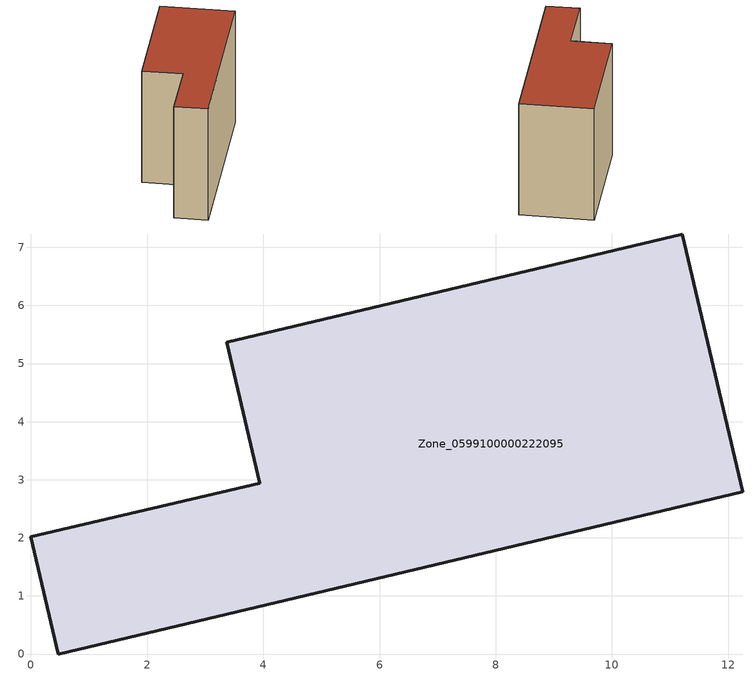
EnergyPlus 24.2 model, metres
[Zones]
Zone_0599100000222095
 floor ground (C_G): 0,2.02 3.94,2.94 3.37,5.37 11.21,7.23 12.25,2.79 0.47,0 z0
 wall outside (C_F): 3.94,2.94 0,2.02 0.47,0 12.25,2.79 11.21,7.23 3.37,5.37 3.94,2.94 z0:7.61
 roof outside (C_R): 11.21,7.23 3.37,5.37 3.94,2.94 0,2.02 0.47,0 12.25,2.79 z7.61
[BUILDING]
Pand.0599100000222095: North Axis=0; Terrain=City; Loads Convergence Tolerance Value=0.04; Temperature Convergence Tolerance Value=0.4; Solar Distribution=FullExterior; Maximum Number of Warmup Days=25; Minimum Number of Warmup Days=1
[Site:Location]
Rotterdam.The.Hague.AP_ZH_NLD Design_Conditions: Latitude=51.96; Longitude=4.45; Time Zone=1; Elevation=-4.5
[SITE:GROUNDTEMPERATURE:BUILDINGSURFACE]
18, 18, 18, 18, 18, 18, 18, 18, 18, 18, 18, 18
[MATERIAL] Thermal Absorptance=0.9; Solar Absorptance=0.7; Visible Absorptance=0.7
Name | Roughness | Thickness | Conductivity | Density | Specific Heat
G.TI.1946 | MediumSmooth | 0.15 | 1 | 540 | 1210
F.TI.1946 | Rough | 0.3 | 0.857143 | 1920 | 840
R.TI.1946 | MediumRough | 0.2 | 0.1 | 1500 | 1000
[CONSTRUCTION]
C_G: G.TI.1946
C_F: F.TI.1946
C_R: R.TI.1946
[ZONE]
Zone_0599100000222095: Type=1; Multiplier=1; Ceiling Height=Autocalculate; Volume=Autocalculate; Floor Area=autocalculate; Part of Total Floor Area=Yes
[ZONEINFILTRATION:DESIGNFLOWRATE]
Infil_Zone_0599100000222095: Zone or ZoneList or Space or SpaceList=Zone_0599100000222095; Schedule=AlwaysOn; Design Flow Rate Calculation Method=Flow/Area; Flow Rate per Floor Area=0.003; Constant Term Coefficient=1; Temperature Term Coefficient=0; Velocity Term Coefficient=0; Velocity Squared Term Coefficient=0
[HVACTEMPLATE:ZONE:IDEALLOADSAIRSYSTEM]
Zone_0599100000222095: Maximum Heating Supply Air Temperature=50; Minimum Cooling Supply Air Temperature=13; Maximum Heating Supply Air Humidity Ratio=0.0156; Minimum Cooling Supply Air Humidity Ratio=0.0077; Heating Limit=NoLimit; Cooling Limit=NoLimit; Dehumidification Control Type=ConstantSensibleHeatRatio; Cooling Sensible Heat Ratio=0.7; Dehumidification Setpoint=60; Humidification Control Type=None; Humidification Setpoint=30; Outdoor Air Method=None; Outdoor Air Flow Rate per Person=0.00944; Outdoor Air Flow Rate per Zone Floor Area=0; Outdoor Air Flow Rate per Zone=0; Demand Controlled Ventilation Type=None; Outdoor Air Economizer Type=NoEconomizer; Heat Recovery Type=None; Sensible Heat Recovery Effectiveness=0.7; Latent Heat Recovery Effectiveness=0.65
[ZONECONTROL:THERMOSTAT]
ThermostatControl_Zone_0599100000222095: Zone or ZoneList=Zone_0599100000222095; Control Type Schedule=DualSetpointControlType; Control 1=Thermostat_Zone_0599100000222095; Temperature Difference Between Cutout And Setpoint=0
[THERMOSTATSETPOINT:DUALSETPOINT]
Thermostat_Zone_0599100000222095: Heating Setpoint Temperature Schedule=HeatingSetpoint_Zone_0599100000222095; Cooling Setpoint Temperature Schedule=CoolingSetpoint_Zone_0599100000222095
[SCHEDULE:COMPACT]
HeatingSetpoint_Zone_0599100000222095: Through: 12/31, For: AllDays, Until: 24:00, 21
CoolingSetpoint_Zone_0599100000222095: Through: 12/31, For: AllDays, Until: 24:00, 24
DualSetpointControlType: Through: 12/31, For: AllDays, Until: 24:00, 4
AlwaysOn: Through: 12/31, For: AllDays, Until: 24:00, 1
